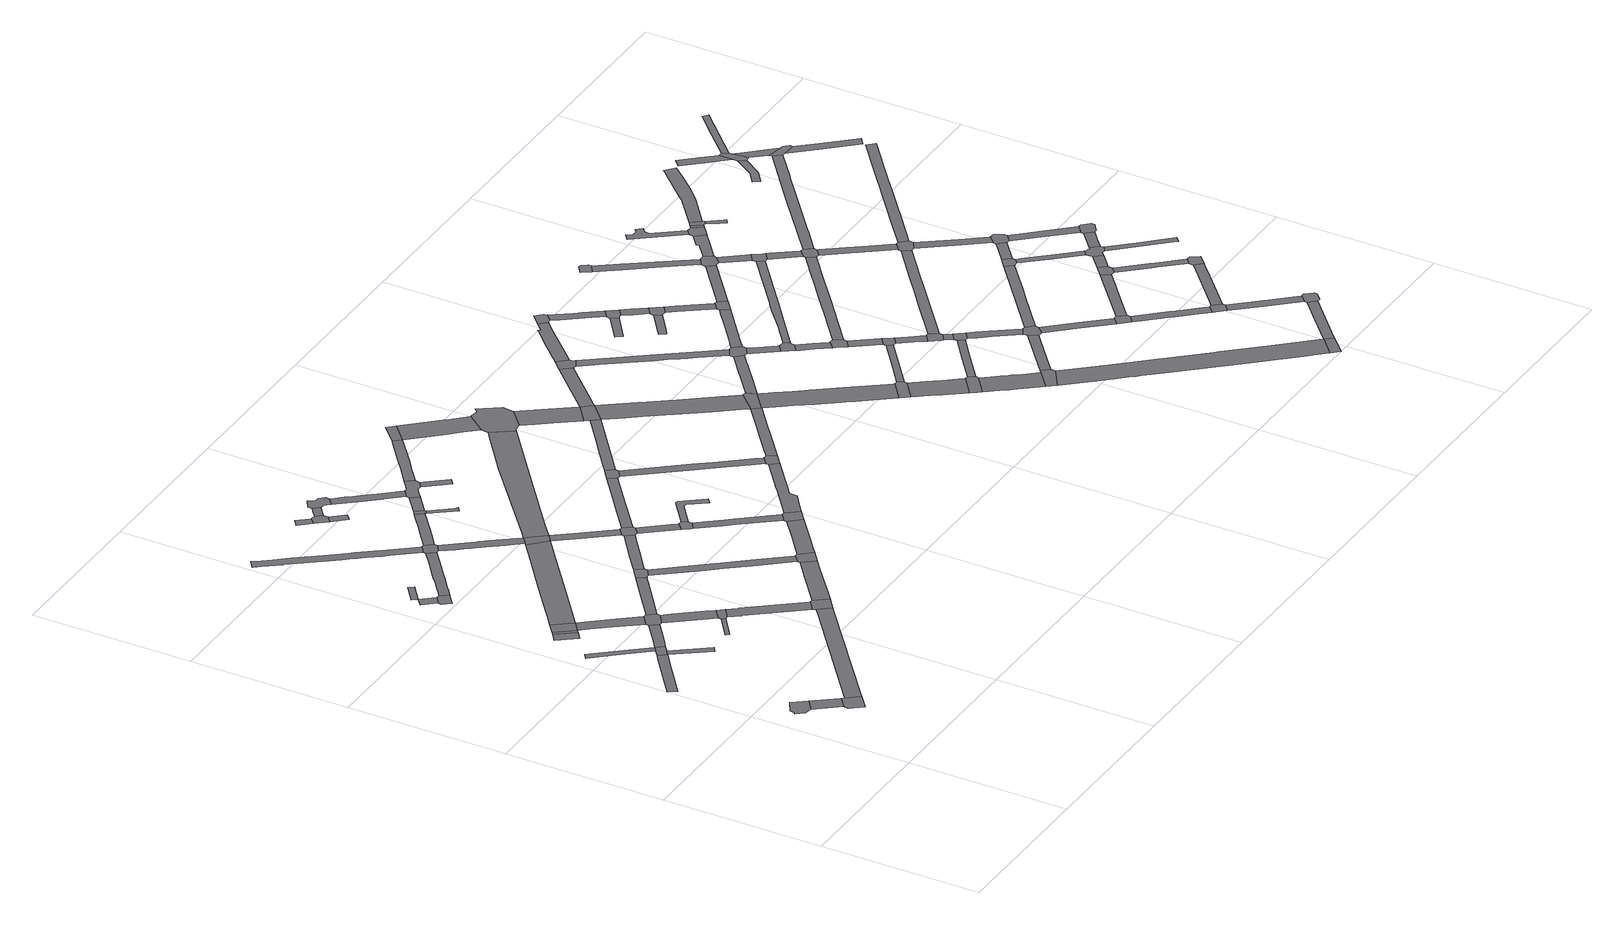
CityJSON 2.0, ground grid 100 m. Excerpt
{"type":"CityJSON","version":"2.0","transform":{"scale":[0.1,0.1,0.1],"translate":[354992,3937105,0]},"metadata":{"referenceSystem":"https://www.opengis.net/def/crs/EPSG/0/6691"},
"CityObjects":{
"road1":{"type":"Road","geometry":[{"type":"MultiSurface","lod":"1","boundaries":[[[0,1,2,3,4,5,6,7]]]}]},
"road2":{"type":"Road","attributes":{"RoadStructureAttribute.sectionType":"1"},"geometry":[{"type":"MultiSurface","lod":"1","boundaries":[[[8,9,2,1]]]}]},
"road3":{"type":"Road","geometry":[{"type":"MultiSurface","lod":"1","boundaries":[[[10,11,9,8,12,13]]]}]},
"road4":{"type":"Road","attributes":{"RoadStructureAttribute.sectionType":"1"},"geometry":[{"type":"MultiSurface","lod":"1","boundaries":[[[14,15,16,17,18,19,20,17,21,22,23,24,25]]]}]},
"road5":{"type":"Road","attributes":{"RoadStructureAttribute.sectionType":"1"},"geometry":[{"type":"MultiSurface","lod":"1","boundaries":[[[26,27,28,29,30,31,32]]]}]},
"road6":{"type":"Road","geometry":[{"type":"MultiSurface","lod":"1","boundaries":[[[20,33,29,28,21,17]]]}]},
"road7":{"type":"Road","geometry":[{"type":"MultiSurface","lod":"1","boundaries":[[[34,35,36,37]]]}]},
"road8":{"type":"Road","attributes":{"function":"3","RoadStructureAttribute.sectionType":"1"},"geometry":[{"type":"MultiSurface","lod":"1","boundaries":[[[36,38,39,37]]]}]},
"road9":{"type":"Road","geometry":[{"type":"MultiSurface","lod":"1","boundaries":[[[40,41,39,38]]]}]},
"road10":{"type":"Road","attributes":{"RoadStructureAttribute.sectionType":"1"},"geometry":[{"type":"MultiSurface","lod":"1","boundaries":[[[42,43,29,33,44,45]]]}]},
"road11":{"type":"Road","attributes":{"RoadStructureAttribute.sectionType":"1"},"geometry":[{"type":"MultiSurface","lod":"1","boundaries":[[[46,11,10,47,48,49,50]]]}]},
"road12":{"type":"Road","attributes":{"RoadStructureAttribute.sectionType":"1"},"geometry":[{"type":"MultiSurface","lod":"1","boundaries":[[[38,51,52,53,54,55,40]]]}]},
"road13":{"type":"Road","attributes":{"RoadStructureAttribute.sectionType":"1"},"geometry":[{"type":"MultiSurface","lod":"1","boundaries":[[[56,57,58,59]]]}]},
"road14":{"type":"Road","geometry":[{"type":"MultiSurface","lod":"1","boundaries":[[[60,57,56,61,62,63,64,65]]]}]},
"road15":{"type":"Road","attributes":{"RoadStructureAttribute.sectionType":"1"},"geometry":[{"type":"MultiSurface","lod":"1","boundaries":[[[66,67,68,69,70,58]]]}]},
"road16":{"type":"Road","geometry":[{"type":"MultiSurface","lod":"1","boundaries":[[[71,72,73,74,54,53,75,42,45]]]}]},
"road17":{"type":"Road","geometry":[{"type":"MultiSurface","lod":"1","boundaries":[[[76,77,78,79]]]}]},
"road18":{"type":"Road","attributes":{"RoadStructureAttribute.sectionType":"1"},"geometry":[{"type":"MultiSurface","lod":"1","boundaries":[[[80,81,82,83,84,72,71]]]}]},
"road19":{"type":"Road","geometry":[{"type":"MultiSurface","lod":"1","boundaries":[[[82,81,79,78,85,86]]]}]},
"road20":{"type":"Road","attributes":{"RoadStructureAttribute.sectionType":"1"},"geometry":[{"type":"MultiSurface","lod":"1","boundaries":[[[87,88,89,90,91,92,93,94,95,96,97,98,99,60,65]]]}]},
"road21":{"type":"Road","attributes":{"RoadStructureAttribute.sectionType":"1"},"geometry":[{"type":"MultiSurface","lod":"1","boundaries":[[[100,101,102,103,104,105,74,73]]]}]},
"road22":{"type":"Road","attributes":{"RoadStructureAttribute.sectionType":"1"},"geometry":[{"type":"MultiSurface","lod":"1","boundaries":[[[85,106,107,108,109,110,111,112,113,86]]]}]},
"road23":{"type":"Road","attributes":{"function":"3","RoadStructureAttribute.sectionType":"1"},"geometry":[{"type":"MultiSurface","lod":"1","boundaries":[[[114,115,116,117,118,119,120,121,41,40]]]}]},
"road24":{"type":"Road","attributes":{"RoadStructureAttribute.sectionType":"1"},"geometry":[{"type":"MultiSurface","lod":"1","boundaries":[[[122,123,124,125,126,127,128,129,130,131,132,133,134,135,136,137,138,139,140,141,142,143,144,145,146,147,148]]]}]},
"road25":{"type":"Road","attributes":{"RoadStructureAttribute.sectionType":"1"},"geometry":[{"type":"MultiSurface","lod":"1","boundaries":[[[149,150,50]]]}]},
"road26":{"type":"Road","geometry":[{"type":"MultiSurface","lod":"1","boundaries":[[[110,109,149,49,151,152]]]}]},
"road27":{"type":"Road","geometry":[{"type":"MultiSurface","lod":"1","boundaries":[[[102,153,154,155,156,157,103]]]}]},
"road28":{"type":"Road","geometry":[{"type":"MultiSurface","lod":"1","boundaries":[[[137,136,93,92,158,159,160,161]]]}]},
"road29":{"type":"Road","attributes":{"RoadStructureAttribute.sectionType":"1"},"geometry":[{"type":"MultiSurface","lod":"1","boundaries":[[[162,163,164,165,166,159,158,167,168,169,170,171,172,173,174,175,176,177]]]}]},
"road30":{"type":"Road","attributes":{"RoadStructureAttribute.sectionType":"1"},"geometry":[{"type":"MultiSurface","lod":"1","boundaries":[[[178,179,180,181]]]}]},
"road31":{"type":"Road","attributes":{"RoadStructureAttribute.sectionType":"1"},"geometry":[{"type":"MultiSurface","lod":"1","boundaries":[[[151,182,183,184,185,186,187,152]]]}]},
"road32":{"type":"Road","geometry":[{"type":"MultiSurface","lod":"1","boundaries":[[[188,189,190,181,180,191]]]}]},
"road33":{"type":"Road","attributes":{"RoadStructureAttribute.sectionType":"1"},"geometry":[{"type":"MultiSurface","lod":"1","boundaries":[[[153,192,193,194,195,196,197,198,199,200,154]]]}]},
"road34":{"type":"Road","attributes":{"RoadStructureAttribute.sectionType":"1"},"geometry":[{"type":"MultiSurface","lod":"1","boundaries":[[[160,201,202,203,204,205,206,207,208,209,210,161]]]}]},
"road35":{"type":"Road","attributes":{"RoadStructureAttribute.sectionType":"1"},"geometry":[{"type":"MultiSurface","lod":"1","boundaries":[[[211,212,188,191]]]}]},
"road36":{"type":"Road","attributes":{"RoadStructureAttribute.sectionType":"1"},"geometry":[{"type":"MultiSurface","lod":"1","boundaries":[[[155,213,214,215,216,217,218,219,156]]]}]},
"road37":{"type":"Road","geometry":[{"type":"MultiSurface","lod":"1","boundaries":[[[176,117,116,220,177]]]}]},
"road38":{"type":"Road","attributes":{"RoadStructureAttribute.sectionType":"1"},"geometry":[{"type":"MultiSurface","lod":"1","boundaries":[[[189,221,222,223,190]]]}]},
"road39":{"type":"Road","attributes":{"RoadStructureAttribute.sectionType":"1"},"geometry":[{"type":"MultiSurface","lod":"1","boundaries":[[[224,225,220,116,226,227,228,229]]]}]},
"road40":{"type":"Road","geometry":[{"type":"MultiSurface","lod":"1","boundaries":[[[230,231,232,222,221,233,234,235,236,237,238,239]]]}]},
"road41":{"type":"Road","geometry":[{"type":"MultiSurface","lod":"1","boundaries":[[[240,196,195,185,184,241]]]}]},
"road42":{"type":"Road","geometry":[{"type":"MultiSurface","lod":"1","boundaries":[[[242,243,207,206,244,245]]]}]},
"road43":{"type":"Road","geometry":[{"type":"MultiSurface","lod":"1","boundaries":[[[244,246,247,248,245]]]}]},
"road44":{"type":"Road","geometry":[{"type":"MultiSurface","lod":"1","boundaries":[[[228,217,216,249,250,251,252,229]]]}]},
"road45":{"type":"Road","attributes":{"RoadStructureAttribute.sectionType":"1"},"geometry":[{"type":"MultiSurface","lod":"1","boundaries":[[[253,254,243,242,255,256,257]]]}]},
"road46":{"type":"Road","attributes":{"RoadStructureAttribute.sectionType":"1"},"geometry":[{"type":"MultiSurface","lod":"1","boundaries":[[[258,259,260,261,262,263,237,236,264,265,266,267,268,269,270,271,272]]]}]},
"road47":{"type":"Road","attributes":{"RoadStructureAttribute.sectionType":"1"},"geometry":[{"type":"MultiSurface","lod":"1","boundaries":[[[273,250,249,274,275]]]}]},
"road48":{"type":"Road","geometry":[{"type":"MultiSurface","lod":"1","boundaries":[[[274,276,277,278,279,280,281,275]]]}]},
"road49":{"type":"Road","attributes":{"RoadStructureAttribute.sectionType":"1"},"geometry":[{"type":"MultiSurface","lod":"1","boundaries":[[[282,283,240,241,284,285,286,287]]]}]},
"road50":{"type":"Road","geometry":[{"type":"MultiSurface","lod":"1","boundaries":[[[288,289,290,291,272,271,292,257,256,293,294,295]]]}]},
"road51":{"type":"Road","attributes":{"RoadStructureAttribute.sectionType":"1"},"geometry":[{"type":"MultiSurface","lod":"1","boundaries":[[[296,297,298,299,300,301,279,278]]]}]},
"road52":{"type":"Road","geometry":[{"type":"MultiSurface","lod":"1","boundaries":[[[302,303,304,288,295]]]}]},
"road53":{"type":"Road","attributes":{"RoadStructureAttribute.sectionType":"1"},"geometry":[{"type":"MultiSurface","lod":"1","boundaries":[[[305,306,252,251,307,308,309,310,311]]]}]},
"road54":{"type":"Road","attributes":{"RoadStructureAttribute.sectionType":"1"},"geometry":[{"type":"MultiSurface","lod":"1","boundaries":[[[280,312,313,314,315,316,317,281]]]}]},
"road55":{"type":"Road","geometry":[{"type":"MultiSurface","lod":"1","boundaries":[[[286,318,319,299,298,287]]]}]},
"road56":{"type":"Road","attributes":{"function":"3","RoadStructureAttribute.sectionType":"1"},"geometry":[{"type":"MultiSurface","lod":"1","boundaries":[[[220,320,321,322,323,324,325,326,327,328,329,177]]]}]},
"road57":{"type":"Road","attributes":{"RoadStructureAttribute.sectionType":"1"},"geometry":[{"type":"MultiSurface","lod":"1","boundaries":[[[330,331,332,333,290,289,334,335,336,337,338,339,340,341,342]]]}]},
"road58":{"type":"Road","geometry":[{"type":"MultiSurface","lod":"1","boundaries":[[[310,343,344,345,346,347,311]]]}]},
"road59":{"type":"Road","attributes":{"RoadStructureAttribute.sectionType":"1"},"geometry":[{"type":"MultiSurface","lod":"1","boundaries":[[[318,348,349,350,351,352,353,354,355,356,319]]]}]},
"road60":{"type":"Road","geometry":[{"type":"MultiSurface","lod":"1","boundaries":[[[341,357,358,342]]]}]},
"road61":{"type":"Road","attributes":{"RoadStructureAttribute.sectionType":"1"},"geometry":[{"type":"MultiSurface","lod":"1","boundaries":[[[359,360,361,344,343,362,363,364,365,366]]]}]},
"road62":{"type":"Road","attributes":{"RoadStructureAttribute.sectionType":"1"},"geometry":[{"type":"MultiSurface","lod":"1","boundaries":[[[367,368,369,370,357,341,371,372,373,374,375]]]}]},
"road63":{"type":"Road","attributes":{"RoadStructureAttribute.sectionType":"1"},"geometry":[{"type":"MultiSurface","lod":"1","boundaries":[[[376,377,378,379,380,381,382,383,384,346,345]]]}]},
"road64":{"type":"Road","geometry":[{"type":"MultiSurface","lod":"1","boundaries":[[[385,366,365,386,354,353,387,388]]]}]},
"road65":{"type":"Road","geometry":[{"type":"MultiSurface","lod":"1","boundaries":[[[324,389,390,391,392,393,394,395,367,375,325]]]}]},
"road66":{"type":"Road","attributes":{"RoadStructureAttribute.sectionType":"1"},"geometry":[{"type":"MultiSurface","lod":"1","boundaries":[[[396,391,390,397,398,399,400]]]}]},
"road67":{"type":"Road","geometry":[{"type":"MultiSurface","lod":"1","boundaries":[[[399,380,379,401,400]]]}]},
"road68":{"type":"Road","attributes":{"RoadStructureAttribute.sectionType":"1"},"geometry":[{"type":"MultiSurface","lod":"1","boundaries":[[[402,403,404,405,406,407,408,409,410,411,412,413,414,415,401,379]]]}]},
"road69":{"type":"Road","attributes":{"RoadStructureAttribute.sectionType":"1"},"geometry":[{"type":"MultiSurface","lod":"1","boundaries":[[[401,416,417,418,419,420,400]]]}]},
"road70":{"type":"Road","attributes":{"RoadStructureAttribute.sectionType":"1"},"geometry":[{"type":"MultiSurface","lod":"1","boundaries":[[[408,421,422,423,385,388,424,425,426,427,428,429,430,431,432,433,434,435,436,437,438,439,440,441,442,443,444,445,446,428]]]}]},
"road71":{"type":"Road","geometry":[{"type":"MultiSurface","lod":"1","boundaries":[[[446,447,409,408,428]]]}]},
"road72":{"type":"Road","geometry":[{"type":"MultiSurface","lod":"1","boundaries":[[[448,449,450,451,452,419,418]]]}]},
"road73":{"type":"Road","attributes":{"RoadStructureAttribute.sectionType":"1"},"geometry":[{"type":"MultiSurface","lod":"1","boundaries":[[[446,453,454,455,456,457,458,447]]]}]},
"road74":{"type":"Road","geometry":[{"type":"MultiSurface","lod":"1","boundaries":[[[437,459,460,461,462,463,438]]]}]},
"road75":{"type":"Road","attributes":{"RoadStructureAttribute.sectionType":"1"},"geometry":[{"type":"MultiSurface","lod":"1","boundaries":[[[464,465,466,467,468,469,449,448,470,471,472,473,474,475,476,477,478,479]]]}]},
"road76":{"type":"Road","attributes":{"RoadStructureAttribute.sectionType":"1"},"geometry":[{"type":"MultiSurface","lod":"1","boundaries":[[[459,480,481,482,483,484,485,486,487,488,489,460]]]}]},
"road77":{"type":"Road","attributes":{"RoadStructureAttribute.sectionType":"1"},"geometry":[{"type":"MultiSurface","lod":"1","boundaries":[[[490,491,492,493,494,495,496,497,498,499,500,501,502,503,504,505,452,451]]]}]},
"road78":{"type":"Road","geometry":[{"type":"MultiSurface","lod":"1","boundaries":[[[506,507,508,485,484,509,510]]]}]},
"road79":{"type":"Road","geometry":[{"type":"MultiSurface","lod":"1","boundaries":[[[511,512,513,464,479,456,455,514]]]}]},
"road80":{"type":"Road","attributes":{"RoadStructureAttribute.sectionType":"1"},"geometry":[{"type":"MultiSurface","lod":"1","boundaries":[[[515,516,517,518,519,520,521,522,523,524,525,526,527,506,510]]]}]},
"road81":{"type":"Road","attributes":{"RoadStructureAttribute.sectionType":"1"},"geometry":[{"type":"MultiSurface","lod":"1","boundaries":[[[528,529,530,511,514,531,532]]]}]},
"road82":{"type":"Road","attributes":{"RoadStructureAttribute.sectionType":"1"},"geometry":[{"type":"MultiSurface","lod":"1","boundaries":[[[533,462,461,534,535,536,537]]]}]},
"road83":{"type":"Road","geometry":[{"type":"MultiSurface","lod":"1","boundaries":[[[538,520,519,539,540,541,542,543]]]}]},
"road84":{"type":"Road","geometry":[{"type":"MultiSurface","lod":"1","boundaries":[[[544,545,546,547,548,549,528,532]]]}]},
"road85":{"type":"Road","geometry":[{"type":"MultiSurface","lod":"1","boundaries":[[[550,495,494,551,552,553]]]}]},
"road86":{"type":"Road","attributes":{"RoadStructureAttribute.sectionType":"1"},"geometry":[{"type":"MultiSurface","lod":"1","boundaries":[[[554,555,556,557]]]}]},
"road87":{"type":"Road","attributes":{"RoadStructureAttribute.sectionType":"1"},"geometry":[{"type":"MultiSurface","lod":"1","boundaries":[[[558,559,560,561,562,546,545]]]}]},
"road88":{"type":"Road","attributes":{"RoadStructureAttribute.sectionType":"1"},"geometry":[{"type":"MultiSurface","lod":"1","boundaries":[[[563,564,552,551,565,566,567,568,569]]]}]},
"road89":{"type":"Road","attributes":{"RoadStructureAttribute.sectionType":"1"},"geometry":[{"type":"MultiSurface","lod":"1","boundaries":[[[570,571,572,573,574,575]]]}]},
"road90":{"type":"Road","geometry":[{"type":"MultiSurface","lod":"1","boundaries":[[[561,560,576,577,578,579,580]]]}]},
"road91":{"type":"Road","attributes":{"RoadStructureAttribute.sectionType":"1"},"geometry":[{"type":"MultiSurface","lod":"1","boundaries":[[[581,582,583,584,508,507]]]}]},
"road92":{"type":"Road","attributes":{"RoadStructureAttribute.sectionType":"1"},"geometry":[{"type":"MultiSurface","lod":"1","boundaries":[[[585,586,587,588,513,512,589,590,591]]]}]},
"road93":{"type":"Road","geometry":[{"type":"MultiSurface","lod":"1","boundaries":[[[556,592,593,594,569,568,557]]]}]},
"road94":{"type":"Road","attributes":{"RoadStructureAttribute.sectionType":"1"},"geometry":[{"type":"MultiSurface","lod":"1","boundaries":[[[578,577,595,596,597]]]}]},
"road95":{"type":"Road","geometry":[{"type":"MultiSurface","lod":"1","boundaries":[[[597,596,537,536,598,599]]]}]},
"road96":{"type":"Road","attributes":{"RoadStructureAttribute.sectionType":"1"},"geometry":[{"type":"MultiSurface","lod":"1","boundaries":[[[600,601,602,594,593,603,604,605]]]}]},
"road97":{"type":"Road","geometry":[{"type":"MultiSurface","lod":"1","boundaries":[[[575,574,606,607,600,605]]]}]},
"road98":{"type":"Road","attributes":{"RoadStructureAttribute.sectionType":"1"},"geometry":[{"type":"MultiSurface","lod":"1","boundaries":[[[598,608,609,610,611,599]]]}]},
"road99":{"type":"Road","attributes":{"RoadStructureAttribute.sectionType":"1"},"geometry":[{"type":"MultiSurface","lod":"1","boundaries":[[[612,543,542,613,614,615]]]}]},
"road100":{"type":"Road","geometry":[{"type":"MultiSurface","lod":"1","boundaries":[[[616,617,618,619,620,610,609]]]}]},
"road101":{"type":"Road","attributes":{"RoadStructureAttribute.sectionType":"1"},"geometry":[{"type":"MultiSurface","lod":"1","boundaries":[[[621,622,607,606,623,624]]]}]},
"road102":{"type":"Road","attributes":{"RoadStructureAttribute.sectionType":"1"},"geometry":[{"type":"MultiSurface","lod":"1","boundaries":[[[625,618,617,626,627]]]}]},
"road103":{"type":"Road","geometry":[{"type":"MultiSurface","lod":"1","boundaries":[[[626,583,582,628,629,627]]]}]},
"road104":{"type":"Road","attributes":{"RoadStructureAttribute.sectionType":"1"},"geometry":[{"type":"MultiSurface","lod":"1","boundaries":[[[630,631,632,633,634,635,636,541,540,637,638,639,640,641,642,643,644,645,646,647,648,649,650]]]}]},
"road105":{"type":"Road","geometry":[{"type":"MultiSurface","lod":"1","boundaries":[[[651,652,653,621,624,585,591]]]}]},
"road106":{"type":"Road","attributes":{"RoadStructureAttribute.sectionType":"1"},"geometry":[{"type":"MultiSurface","lod":"1","boundaries":[[[654,655,656,657,658,659,629,628]]]}]},
"road107":{"type":"Road","attributes":{"RoadStructureAttribute.sectionType":"1"},"geometry":[{"type":"MultiSurface","lod":"1","boundaries":[[[660,661,662,663,664,665,666,667,668,669,549,548]]]}]},
"road108":{"type":"Road","geometry":[{"type":"MultiSurface","lod":"1","boundaries":[[[670,671,672,657,656,673,615,614,674]]]}]},
"road109":{"type":"Road","attributes":{"RoadStructureAttribute.sectionType":"1"},"geometry":[{"type":"MultiSurface","lod":"1","boundaries":[[[579,675,676,677,678,679,680,681,682,683,684,580]]]}]},
"road110":{"type":"Road","geometry":[{"type":"MultiSurface","lod":"1","boundaries":[[[685,686,687,688,689,690]]]}]},
"road111":{"type":"Road","attributes":{"RoadStructureAttribute.sectionType":"1"},"geometry":[{"type":"MultiSurface","lod":"1","boundaries":[[[691,692,693,694,670,674]]]}]},
"road112":{"type":"Road","attributes":{"RoadStructureAttribute.sectionType":"1"},"geometry":[{"type":"MultiSurface","lod":"1","boundaries":[[[652,695,696,697,653]]]}]},
"road113":{"type":"Road","geometry":[{"type":"MultiSurface","lod":"1","boundaries":[[[649,698,699,650]]]}]},
"road114":{"type":"Road","attributes":{"RoadStructureAttribute.sectionType":"1"},"geometry":[{"type":"MultiSurface","lod":"1","boundaries":[[[689,700,701,702,703,704,705,706,707,708,709,690]]]}]},
"road115":{"type":"Road","geometry":[{"type":"MultiSurface","lod":"1","boundaries":[[[693,692,710,711,712,713,714,715]]]}]},
"road116":{"type":"Road","attributes":{"RoadStructureAttribute.sectionType":"1"},"geometry":[{"type":"MultiSurface","lod":"1","boundaries":[[[716,717,718,719,620,619,720,721,722,723]]]}]},
"road117":{"type":"Road","attributes":{"RoadStructureAttribute.sectionType":"1"},"geometry":[{"type":"MultiSurface","lod":"1","boundaries":[[[724,725,726,727,728,729,730,731,732,711,710]]]}]},
"road118":{"type":"Road","geometry":[{"type":"MultiSurface","lod":"1","boundaries":[[[695,733,734,735,736,737,705,704,696]]]}]},
"road119":{"type":"Road","attributes":{"RoadStructureAttribute.sectionType":"1"},"geometry":[{"type":"MultiSurface","lod":"1","boundaries":[[[738,739,740,741,742,672,671,743,744,745,746,747]]]}]},
"road120":{"type":"Road","attributes":{"RoadStructureAttribute.sectionType":"1"},"geometry":[{"type":"MultiSurface","lod":"1","boundaries":[[[748,749,735,734,750,751]]]}]},
"road121":{"type":"Road","geometry":[{"type":"MultiSurface","lod":"1","boundaries":[[[664,663,752,753,754,748,751]]]}]},
"road122":{"type":"Road","geometry":[{"type":"MultiSurface","lod":"1","boundaries":[[[755,756,729,728,757,758]]]}]},
"road123":{"type":"Road","attributes":{"RoadStructureAttribute.sectionType":"1"},"geometry":[{"type":"MultiSurface","lod":"1","boundaries":[[[699,759,760,761,762,650]]]}]},
"road124":{"type":"Road","attributes":{"RoadStructureAttribute.sectionType":"1"},"geometry":[{"type":"MultiSurface","lod":"1","boundaries":[[[714,763,764,765,766,767,768,769,715]]]}]},
"road125":{"type":"Road","attributes":{"RoadStructureAttribute.sectionType":"1"},"geometry":[{"type":"MultiSurface","lod":"1","boundaries":[[[770,753,752,771,772,773]]]}]},
"road126":{"type":"Road","attributes":{"RoadStructureAttribute.sectionType":"1"},"geometry":[{"type":"MultiSurface","lod":"1","boundaries":[[[774,775,776,777,737,736,778,779,780]]]}]},
"road127":{"type":"Road","geometry":[{"type":"MultiSurface","lod":"1","boundaries":[[[781,782,773,772,680,679,783,784]]]}]},
"road128":{"type":"Road","attributes":{"RoadStructureAttribute.sectionType":"1"},"geometry":[{"type":"MultiSurface","lod":"1","boundaries":[[[785,786,787,788,789,790,791,792,793,794]]]}]},
"road129":{"type":"Road","attributes":{"RoadStructureAttribute.sectionType":"1"},"geometry":[{"type":"MultiSurface","lod":"1","boundaries":[[[795,758,757,796,797,798]]]}]},
"road130":{"type":"Road","geometry":[{"type":"MultiSurface","lod":"1","boundaries":[[[779,799,800,801,794,793,802,780]]]}]},
"road131":{"type":"Road","attributes":{"RoadStructureAttribute.sectionType":"1"},"geometry":[{"type":"MultiSurface","lod":"1","boundaries":[[[803,804,805,806,807,808,784,783,809,810,811]]]}]},
"road132":{"type":"Road","geometry":[{"type":"MultiSurface","lod":"1","boundaries":[[[797,761,760,812,813,814,815,798]]]}]},
"road133":{"type":"Road","geometry":[{"type":"MultiSurface","lod":"1","boundaries":[[[816,817,818,738,747,819]]]}]},
"road134":{"type":"Road","attributes":{"RoadStructureAttribute.sectionType":"1"},"geometry":[{"type":"MultiSurface","lod":"1","boundaries":[[[820,821,801,800,822]]]}]},
"road135":{"type":"Road","attributes":{"RoadStructureAttribute.sectionType":"1"},"geometry":[{"type":"MultiSurface","lod":"1","boundaries":[[[755,823,824,825,826,827,828,829,830,756]]]}]},
"road136":{"type":"Road","geometry":[{"type":"MultiSurface","lod":"1","boundaries":[[[765,831,832,833,834,766]]]}]},
"road137":{"type":"Road","geometry":[{"type":"MultiSurface","lod":"1","boundaries":[[[835,836,837,820,822,838]]]}]},
"road138":{"type":"Road","geometry":[{"type":"MultiSurface","lod":"1","boundaries":[[[839,840,803,811,841,716,723,842,843]]]}]},
"road139":{"type":"Road","geometry":[{"type":"MultiSurface","lod":"1","boundaries":[[[844,845,846,847,835,838]]]}]},
"road140":{"type":"Road","attributes":{"RoadStructureAttribute.sectionType":"1"},"geometry":[{"type":"MultiSurface","lod":"1","boundaries":[[[848,849,816,819,850,851,852]]]}]},
"road141":{"type":"Road","attributes":{"RoadStructureAttribute.sectionType":"1"},"geometry":[{"type":"MultiSurface","lod":"1","boundaries":[[[818,817,853,854]]]}]},
"road142":{"type":"Road","attributes":{"RoadStructureAttribute.sectionType":"1"},"geometry":[{"type":"MultiSurface","lod":"1","boundaries":[[[833,855,856,857,858,859,834]]]}]},
"road143":{"type":"Road","attributes":{"RoadStructureAttribute.sectionType":"1"},"geometry":[{"type":"MultiSurface","lod":"1","boundaries":[[[842,860,861,862,863,864,865,843]]]}]},
"road144":{"type":"Road","attributes":{"RoadStructureAttribute.sectionType":"1"},"geometry":[{"type":"MultiSurface","lod":"1","boundaries":[[[866,867,868,869,832,831,870,871,872]]]}]},
"road145":{"type":"Road","geometry":[{"type":"MultiSurface","lod":"1","boundaries":[[[851,858,857,873,874,875,876,877,878,879,880,852]]]}]},
"road146":{"type":"Road","geometry":[{"type":"MultiSurface","lod":"1","boundaries":[[[881,863,862,854,853,882,883,884]]]}]},
"road147":{"type":"Road","geometry":[{"type":"MultiSurface","lod":"1","boundaries":[[[827,826,885,886,866,872]]]}]},
"road148":{"type":"Road","attributes":{"RoadStructureAttribute.sectionType":"1"},"geometry":[{"type":"MultiSurface","lod":"1","boundaries":[[[887,888,889,890,891,892,893,894,837,836,895,896,897,898,899,900]]]}]},
"road149":{"type":"Road","attributes":{"RoadStructureAttribute.sectionType":"1"},"geometry":[{"type":"MultiSurface","lod":"1","boundaries":[[[876,901,902,903,904,877]]]}]},
"road150":{"type":"Road","attributes":{"RoadStructureAttribute.sectionType":"1"},"geometry":[{"type":"MultiSurface","lod":"1","boundaries":[[[905,906,883,882,907,908,909,910]]]}]},
"road151":{"type":"Road","attributes":{"RoadStructureAttribute.sectionType":"1"},"geometry":[{"type":"MultiSurface","lod":"1","boundaries":[[[911,912,913,875,874,914,915,916]]]}]},
"road152":{"type":"Road","attributes":{"RoadStructureAttribute.sectionType":"1"},"geometry":[{"type":"MultiSurface","lod":"1","boundaries":[[[917,918,919,782,781,920,921,922,923,924,925,926,927,928,929,930]]]}]},
"road153":{"type":"Road","geometry":[{"type":"MultiSurface","lod":"1","boundaries":[[[931,932,910,909,903,902,933,934]]]}]},
"road154":{"type":"Road","attributes":{"RoadStructureAttribute.sectionType":"1"},"geometry":[{"type":"MultiSurface","lod":"1","boundaries":[[[935,936,937,938,939,940,941,840,839,942,943,944,945,946,947,948]]]}]},
"road155":{"type":"Road","attributes":{"RoadStructureAttribute.sectionType":"1"},"geometry":[{"type":"MultiSurface","lod":"1","boundaries":[[[949,950,951,952,953,954,955]]]}]},
"road156":{"type":"Road","attributes":{"RoadStructureAttribute.sectionType":"1"},"geometry":[{"type":"MultiSurface","lod":"1","boundaries":[[[956,957,958,959,960,961,962]]]}]},
"road157":{"type":"Road","geometry":[{"type":"MultiSurface","lod":"1","boundaries":[[[963,964,965,966,960,959,949,955]]]}]},
"road158":{"type":"Road","attributes":{"RoadStructureAttribute.sectionType":"1"},"geometry":[{"type":"MultiSurface","lod":"1","boundaries":[[[967,968,964,963,969,970]]]}]},
"road159":{"type":"Road","geometry":[{"type":"MultiSurface","lod":"1","boundaries":[[[969,930,929,971,972,973,974,970]]]}]},
"road160":{"type":"Road","attributes":{"RoadStructureAttribute.sectionType":"1"},"geometry":[{"type":"MultiSurface","lod":"1","boundaries":[[[975,976,977,978,979,980,966,965]]]}]},
"road161":{"type":"Road","attributes":{"RoadStructureAttribute.sectionType":"1"},"geometry":[{"type":"MultiSurface","lod":"1","boundaries":[[[981,982,983,984,972,971]]]}]}
},
"vertices":[
[184,756,0],[234,749,0],[305,804,0],[265,856,0],[241,888,0],[163,842,0],[159,812,0],[147,803,0],
[346,603,0],[417,658,0],
[488,569,0],[428,643,0],[342,573,0],[401,499,0],
[40,1485,0],[175,1588,0],[235,1634,0],[351,1722,0],[506,1509,0],[539,1533,0],[383,1746,0],[315,1770,0],[271,1737,0],[182,1669,0],[137,1635,0],[4,1533,0],
[96,2101,0],[223,1950,0],[351,1797,0],[383,1821,0],[255,1975,0],[145,2106,0],[128,2126,0],
[419,1774,0],
[176,2343,0],[263,2231,0],[311,2268,0],[224,2380,0],
[331,2284,0],[243,2395,0],
[394,2333,0],[306,2445,0],
[569,1962,0],[439,1864,0],[465,1808,0],[606,1915,0],
[1118,1193,0],[509,586,0],[1183,1127,0],[1223,1159,0],[1166,1232,0],
[374,2229,0],[454,2128,0],[570,1982,0],[634,2031,0],[518,2177,0],
[205,3096,0],[253,3131,0],[185,3212,0],[139,3173,0],
[273,3129,0],[203,3075,0],[240,3027,0],[251,3036,0],[276,3055,0],[310,3082,0],
[270,3277,0],[292,3293,0],[269,3324,0],[255,3313,0],[161,3242,0],
[626,1913,0],[690,1961,0],[692,1981,0],[654,2028,0],[569,1970,0],
[685,1543,0],[700,1523,0],[835,1624,0],[820,1644,0],
[790,1706,0],[824,1664,0],[887,1714,0],[854,1756,0],[733,1908,0],
[856,1624,0],[919,1674,0],
[344,3108,0],[375,3133,0],[455,3195,0],[474,3209,0],[545,3265,0],[665,3362,0],[627,3408,0],[545,3342,0],[449,3268,0],[417,3244,0],[387,3216,0],[322,3166,0],[319,3164,0],
[882,2125,0],[961,2185,0],[1003,2218,0],[967,2266,0],[938,2244,0],[846,2174,0],
[906,1561,0],[909,1558,0],[1134,1274,0],[1152,1249,0],[1217,1298,0],[1197,1324,0],[969,1611,0],[967,1613,0],
[720,2590,0],[963,2781,0],[1076,2868,0],[974,2969,0],[855,2875,0],[621,2692,0],[407,2524,0],[381,2503,0],
[33,4179,0],[84,4115,0],[90,4107,0],[140,4044,0],[142,4043,0],[189,3982,0],[343,3786,0],[372,3751,0],[399,3717,0],[429,3681,0],[431,3679,0],[486,3606,0],[511,3575,0],[569,3503,0],[629,3428,0],[677,3464,0],[580,3585,0],[516,3666,0],[512,3671,0],[447,3754,0],[446,3755,0],[421,3788,0],[317,3920,0],[222,4039,0],[160,4117,0],[120,4167,0],[81,4217,0],
[1165,1233,0],[1165,1232,0],
[1299,1219,0],[1237,1297,0],
[1023,2217,0],[1073,2252,0],[1074,2272,0],[1038,2320,0],[1000,2291,0],
[683,3360,0],[733,3395,0],[735,3415,0],[697,3462,0],
[1012,3046,0],[939,3137,0],[879,3212,0],[878,3213,0],[871,3221,0],[742,3285,0],[788,3228,0],[793,3222,0],[797,3218,0],[823,3184,0],[831,3174,0],[849,3151,0],[918,3065,0],[932,3047,0],[987,2978,0],[1035,3017,0],
[576,4213,0],[538,4180,0],[600,4108,0],[638,4140,0],
[1349,1259,0],[1548,1421,0],[1612,1473,0],[1551,1549,0],[1469,1483,0],[1453,1470,0],
[698,4070,0],[701,4100,0],[668,4137,0],[660,4037,0],
[1228,1966,0],[1289,1892,0],[1395,1762,0],[1553,1568,0],[1600,1606,0],[1442,1799,0],[1336,1929,0],[1277,2002,0],[1220,2071,0],
[813,3475,0],[854,3506,0],[856,3508,0],[918,3557,0],[961,3593,0],[992,3617,0],[956,3665,0],[925,3641,0],[841,3574,0],[804,3545,0],
[732,3953,0],[770,3985,0],
[1101,2292,0],[1184,2356,0],[1333,2469,0],[1360,2489,0],[1321,2535,0],[1146,2403,0],[1047,2327,0],
[1123,2906,0],
[766,4152,0],[733,4189,0],[715,4175,0],
[1250,2745,0],[1231,2769,0],[1185,2731,0],[1203,2708,0],[1324,2555,0],[1371,2593,0],
[822,4211,0],[789,4251,0],[736,4219,0],[773,4151,0],[795,4149,0],[805,4137,0],[823,4116,0],[869,4155,0],[874,4182,0],[842,4210,0],
[1620,1604,0],[1681,1529,0],
[1019,3637,0],[982,3684,0],[997,3611,0],[1019,3628,0],
[1110,3464,0],[1140,3487,0],[1120,3500,0],
[1380,2486,0],[1427,2524,0],[1429,2543,0],[1391,2590,0],
[994,3694,0],[989,3690,0],[1023,3640,0],[1132,3726,0],[1095,3773,0],
[1045,3947,0],[984,4018,0],[942,4068,0],[929,4085,0],[927,4088,0],[889,4131,0],[918,4004,0],[922,4000,0],[938,3980,0],[987,3922,0],[995,3913,0],[1003,3905,0],[1014,3892,0],[1098,3794,0],[1143,3830,0],
[1553,2367,0],[1535,2293,0],[1579,2335,0],
[1537,2291,0],[1566,2255,0],[1578,2240,0],[1625,2277,0],[1624,2298,0],[1602,2331,0],
[1759,1715,0],[1729,1691,0],[1724,1564,0],[1783,1611,0],[1956,1749,0],[1895,1824,0],
[1264,3803,0],[1268,3833,0],[1231,3880,0],[1163,3827,0],[1095,3775,0],[1166,3753,0],[1195,3776,0],[1225,3772,0],
[1680,2112,0],[1725,2057,0],[1896,1844,0],[1943,1881,0],[1774,2093,0],[1742,2132,0],
[1336,3633,0],[1375,3664,0],[1281,3782,0],
[1642,2788,0],[1564,2727,0],[1600,2679,0],[1623,2696,0],[1831,2859,0],[1838,2864,0],[1804,2914,0],
[1756,2400,0],[1776,2396,0],[1857,2293,0],[1888,2317,0],[1783,2452,0],[1763,2455,0],
[2024,1803,0],[1964,1879,0],
[1216,2981,0],[1269,3023,0],[1677,3344,0],[1943,3553,0],[1997,3596,0],[1906,3722,0],[1845,3675,0],[1653,3528,0],[1609,3494,0],[1072,3045,0],
[1548,4130,0],[1400,4013,0],[1338,3964,0],[1295,3930,0],[1305,3862,0],[1358,3903,0],[1375,3917,0],[1444,3969,0],[1451,3974,0],[1491,4007,0],[1562,4064,0],[1609,4102,0],[1569,4146,0],
[1858,2862,0],[1905,2899,0],[1909,2919,0],[1872,2967,0],[1847,2948,0],
[2076,1845,0],[2154,1902,0],[2155,1951,0],[2175,1967,0],[2204,1991,0],[2406,2152,0],[2367,2201,0],[2167,2041,0],[2165,2039,0],
[1717,4201,0],[1679,4247,0],
[2385,2297,0],[2239,2480,0],[2165,2573,0],[2118,2535,0],[2210,2420,0],[2316,2287,0],[2369,2221,0],[2416,2259,0],
[2006,3891,0],[1923,3978,0],[1901,4003,0],[1870,4036,0],[1763,3933,0],[1793,3900,0],[1818,3874,0],[1843,3847,0],[1912,3772,0],
[1966,2963,0],[2155,3110,0],[2170,3122,0],[2327,3243,0],[2290,3291,0],[2119,3157,0],[2067,3118,0],[1951,3028,0],[1908,2995,0],
[2436,2256,0],[2368,2216,0],[2462,2197,0],[2475,2207,0],
[2008,3604,0],[2054,3608,0],[2165,3708,0],[2177,3780,0],[2089,3907,0],[2066,3883,0],[2018,3890,0],
[2284,3550,0],[2105,3539,0],[2167,3456,0],[2269,3320,0],[2389,3410,0],
[2438,3345,0],
[2410,3131,0],[2468,3054,0],[2571,2915,0],[2572,2913,0],[2700,2742,0],[2797,2614,0],[2829,2571,0],[2934,2681,0],[2821,2832,0],[2693,3003,0],[2687,3012,0],[2686,3012,0],[2592,3139,0],[2585,3148,0],
[2450,3358,0],[2626,3535,0],[2730,3640,0],[2678,3702,0],[2401,3422,0],
[2693,2462,0],[2610,2396,0],[2507,2313,0],[2628,2330,0],[2650,2348,0],[2697,2388,0],[2789,2461,0],[2866,2523,0],[2914,2459,0],[2975,2378,0],[3042,2288,0],[3132,2167,0],[3167,2121,0],[3181,2102,0],[3222,2047,0],[3306,1935,0],[3326,1909,0],[3446,1999,0],[3442,2004,0],[3424,2028,0],[3300,2194,0],[3160,2382,0],[3145,2401,0],[3103,2457,0],[3042,2539,0],[2984,2616,0],
[2964,2677,0],
[2749,3636,0],[2802,3666,0],[2790,3682,0],[2792,3702,0],[2735,3759,0],
[3149,2750,0],[3157,2757,0],[3303,2875,0],[3260,2918,0],[3119,2804,0],[3113,2798,0],
[3367,1855,0],[3486,1945,0],[3489,1964,0],[3468,1999,0],[3465,1997,0],
[3317,2978,0],[3204,3128,0],[3200,3134,0],[3077,3297,0],[3053,3330,0],[2875,3569,0],[2813,3551,0],[2827,3533,0],[3008,3289,0],[3027,3265,0],[3058,3224,0],[3099,3168,0],[3122,3137,0],[3124,3135,0],[3158,3089,0],[3264,2948,0],
[3457,1736,0],[3472,1715,0],[3493,1688,0],[3544,1620,0],[3564,1594,0],[3684,1684,0],[3662,1713,0],[3589,1810,0],[3577,1825,0],[3508,1916,0],
[2798,3709,0],[2933,3845,0],[2999,3913,0],[3059,3973,0],[3078,3992,0],[3036,4035,0],[2995,3994,0],[2991,3990,0],[2982,3998,0],[2977,4003,0],[2975,4000,0],[2884,3910,0],[2858,3884,0],[2802,3826,0],[2788,3813,0],[2737,3761,0],
[3728,1626,0],[3731,1646,0],[3704,1682,0],[3591,1557,0],[3608,1535,0],
[3375,2901,0],[3379,2931,0],[3337,2975,0],[3323,2870,0],
[3666,1458,0],[3699,1414,0],[3729,1376,0],[3788,1302,0],[3828,1254,0],[3943,1349,0],[3911,1389,0],[3877,1431,0],[3840,1479,0],[3819,1505,0],[3803,1527,0],[3788,1547,0],[3751,1595,0],
[3485,2753,0],[3481,2758,0],[3414,2849,0],[3365,2813,0],[3437,2717,0],
[3621,2117,0],[3520,1988,0],[3645,2085,0],[3799,2205,0],[3775,2237,0],
[3947,1352,0],[3845,1233,0],[3870,1204,0],[3997,1288,0],[4000,1318,0],[3961,1364,0],
[3462,2682,0],[3485,2651,0],[3534,2687,0],[3538,2711,0],[3546,2718,0],[3521,2750,0],
[3096,4096,0],[3099,3994,0],[3143,4035,0],[3141,4056,0],
[3124,3598,0],[3153,3559,0],[3308,3670,0],[3279,3712,0],
[3501,2630,0],[3549,2566,0],[3609,2484,0],[3652,2528,0],[3596,2604,0],
[3262,3875,0],[3232,3915,0],[3133,3948,0],[3215,3838,0],[3216,3837,0],[3287,3741,0],[3335,3777,0],
[3296,3419,0],[3263,3395,0],[3290,3358,0],[3337,3393,0],[3455,3481,0],[3428,3517,0],
[3620,2470,0],[3661,2414,0],[3710,2450,0],[3711,2470,0],[3682,2524,0],
[3884,1764,0],[4038,1883,0],[4011,1919,0],[3857,1800,0],
[3653,3226,0],[3629,3207,0],[3520,3120,0],[3401,3026,0],[3439,2979,0],[3612,3116,0],[3683,3173,0],
[3319,3678,0],[3336,3676,0],[3384,3712,0],
[3776,2260,0],[3778,2257,0],[3827,2293,0],
[3819,2202,0],[3868,2238,0],
[3480,3583,0],[3424,3658,0],[3422,3660,0],[3375,3624,0],[3377,3620,0],[3432,3547,0],
[3484,3476,0],[3533,3512,0],
[3880,2121,0],[3926,2059,0],[3974,2095,0],[3917,2172,0],
[4108,1486,0],[4147,1441,0],[4280,1551,0],[4248,1602,0],
[3972,1997,0],[3979,1987,0],[4027,2023,0],[4030,2043,0],[3993,2093,0],
[3702,3284,0],[3573,3458,0],[3524,3423,0],[3656,3246,0],
[4035,2012,0],[4014,1940,0],[4062,1976,0],
[4058,1881,0],[4106,1917,0],
[4799,385,0],[4619,586,0],[4596,612,0],[4402,830,0],[4384,851,0],[4278,970,0],[4132,1136,0],[4018,1035,0],[4082,963,0],[4096,948,0],[4153,883,0],[4166,868,0],[4186,845,0],[4290,728,0],[4482,512,0],[4596,386,0],[4687,284,0],[4801,158,0],[4838,116,0],[4899,49,0],[5011,150,0],
[3749,3225,0],[3758,3232,0],[3722,3281,0],
[4093,1833,0],[4142,1768,0],[4244,1631,0],[4296,1661,0],[4186,1810,0],[4140,1871,0],
[3558,2727,0],[3880,2981,0],[3919,3012,0],[4221,3253,0],[4196,3296,0],[3851,3019,0],[3843,3013,0],[3785,2969,0],[3660,2859,0],[3615,2824,0],
[4352,1593,0],[4355,1613,0],[4316,1659,0],[4250,1623,0],[4310,1549,0],
[3733,2488,0],[3952,2664,0],[4056,2748,0],[4187,2854,0],[4400,3026,0],[4365,3075,0],[4246,2979,0],[4150,2902,0],[4019,2796,0],[3913,2711,0],
[3711,4091,0],[3689,4125,0],[3669,4127,0],[3621,4091,0],[3661,4038,0],[3711,4071,0],
[4458,1383,0],[4594,1231,0],[4639,1272,0],[4505,1423,0],
[4055,3469,0],[4017,3516,0],[3731,3288,0],
[4943,1,0],[5052,105,0],
[3682,4009,0],[3759,3904,0],[3761,3903,0],[3869,3756,0],[4023,3547,0],[4066,3579,0],[3948,3744,0],[3812,3935,0],[3809,3938,0],[3712,4070,0],
[4652,1166,0],[4699,1204,0],[4699,1220,0],[4699,1224,0],[4700,1225,0],[4659,1270,0],
[4685,2648,0],[4459,2467,0],[4339,2370,0],[4228,2282,0],[4264,2233,0],[4375,2322,0],[4499,2422,0],[4719,2599,0],
[4687,1127,0],[4805,995,0],[4814,985,0],[4904,885,0],[4956,826,0],[5000,866,0],[4977,892,0],[4859,1026,0],[4850,1035,0],
[4063,3475,0],[4083,3471,0],[4129,3510,0],[4133,3530,0],[4099,3578,0],
[4818,2070,0],[4810,2062,0],[4797,2052,0],[4626,1913,0],[4559,1858,0],[4383,1636,0],[4596,1811,0],[4653,1857,0],[4847,2016,0],[4857,2023,0],
[4245,3357,0],[4229,3378,0],[4178,3346,0],[4197,3321,0],
[4248,3253,0],[4296,3289,0],[4285,3304,0],
[5060,821,0],[5020,866,0],[5014,762,0],[5059,800,0],
[5209,248,0],[5344,371,0],[5304,415,0],[5168,293,0],
[4903,1399,0],[4951,1439,0],[5032,1509,0],[4997,1558,0],[4912,1485,0],[4872,1452,0],[4712,1315,0],
[4311,3270,0],[4269,3226,0],[4369,3094,0],[4415,3133,0],
[4248,3719,0],[4226,3701,0],[4187,3670,0],[4196,3657,0],[4236,3612,0],[4307,3669,0],[4260,3728,0],
[4471,3082,0],[4435,3130,0],[4421,3024,0],[4468,3062,0],
[4167,3961,0],[4170,3991,0],[4194,4011,0],[4165,4045,0],[4143,4027,0],[4114,4030,0],[4090,4062,0],[4054,4035,0],[4263,3759,0],[4299,3787,0],
[5192,652,0],[5150,610,0],[5305,435,0],[5350,476,0],
[4328,3686,0],[4376,3724,0],[4328,3783,0],[4264,3758,0],
[4735,2707,0],[4690,2767,0],[4601,2884,0],[4598,2889,0],[4568,2928,0],[4477,3050,0],[4550,2853,0],[4554,2846,0],[4688,2668,0],
[5365,370,0],[5409,410,0],[5410,430,0],[5370,475,0],
[4915,2051,0],[4915,2071,0],[4877,2117,0],[4885,2024,0],
[4345,3796,0],[4344,3795,0],[4392,3737,0],
[5159,910,0],[5318,1055,0],[5368,1101,0],[5383,1114,0],[5343,1159,0],[5328,1145,0],[5259,1082,0],[5058,900,0],
[5062,1505,0],[5095,1536,0],[5098,1566,0],[5059,1611,0],
[4427,3750,0],[4420,3760,0],[4373,3819,0],[4403,3732,0],
[4796,2661,0],[4755,2705,0],[4687,2663,0],[4740,2599,0],[4792,2631,0],
[4449,3667,0],[4475,3632,0],[4500,3649,0],[4492,3661,0],
[5052,1897,0],[4953,2008,0],[5021,1871,0],[5145,1732,0],[5175,1758,0],
[5045,2177,0],[5006,2222,0],
[5101,1568,0],[5147,1607,0],[5189,1644,0],[5150,1690,0],[5109,1655,0],
[4874,2420,0],[4878,2415,0],[5008,2242,0],[5052,2286,0],[4926,2451,0],[4921,2458,0],
[5377,1219,0],[5259,1351,0],[5237,1376,0],[5116,1512,0],[5203,1346,0],[5226,1321,0],[5343,1189,0],
[5213,1664,0],[5231,1660,0],[5263,1685,0],[5260,1705,0],[5221,1751,0],[5213,1743,0],[5201,1746,0],[5182,1751,0],
[5082,2282,0],[5065,2174,0],[5112,2212,0],[5112,2233,0],
[5441,1166,0],[5407,1217,0],
[4782,4206,0],[4773,4196,0],[4645,4061,0],[4588,4000,0],[4552,3962,0],[4548,3959,0],[4529,3944,0],[4513,3931,0],[4547,3861,0],[4599,3902,0],[4645,3942,0],[4695,3993,0],[4777,4086,0],[4842,4160,0],
[5319,1755,0],[5378,1806,0],[5337,1850,0],[5277,1799,0],
[5248,2061,0],[5175,2142,0],[5157,2073,0],[5202,2022,0],[5338,1871,0],[5385,1910,0],
[5549,1378,0],[5490,1441,0],[5408,1529,0],[5379,1502,0],[5498,1374,0],[5519,1351,0],
[4906,3514,0],[4818,3442,0],[4578,3246,0],[4616,3199,0],[4633,3214,0],[4782,3335,0],[4856,3395,0],[4944,3467,0],[5038,3542,0],[5057,3557,0],[5076,3572,0],[5231,3697,0],[5246,3708,0],[5207,3755,0],
[5446,1864,0],[5406,1909,0],[5398,1806,0],[5446,1843,0],
[5369,3203,0],[5321,3164,0],[5273,3125,0],[5225,3087,0],[5158,3032,0],[5024,2923,0],[4946,2860,0],[4838,2695,0],[5026,2847,0],[5062,2876,0],[5196,2985,0],[5312,3079,0],[5602,3314,0],[5560,3357,0],
[5072,3897,0],[5030,3833,0],[4988,3771,0],[4916,3719,0],[4943,3682,0],[5021,3739,0],[5100,3858,0],
[4862,4160,0],[4963,4047,0],[5052,3948,0],[5070,3927,0],[5072,4016,0],[5000,4096,0],[4907,4200,0],
[5130,3860,0],[5122,3960,0],[5120,3982,0],[5094,4012,0],
[5274,3790,0],[5169,3907,0],[5206,3775,0],[5306,3755,0],
[5266,3708,0],[5352,3704,0],[5352,3724,0],[5326,3754,0],
[5269,4128,0],[5273,4133,0],[5414,4271,0],[5383,4297,0],[5246,4162,0],[5240,4156,0],
[5410,3547,0],[5561,3378,0],[5610,3414,0],[5453,3589,0]
]}
